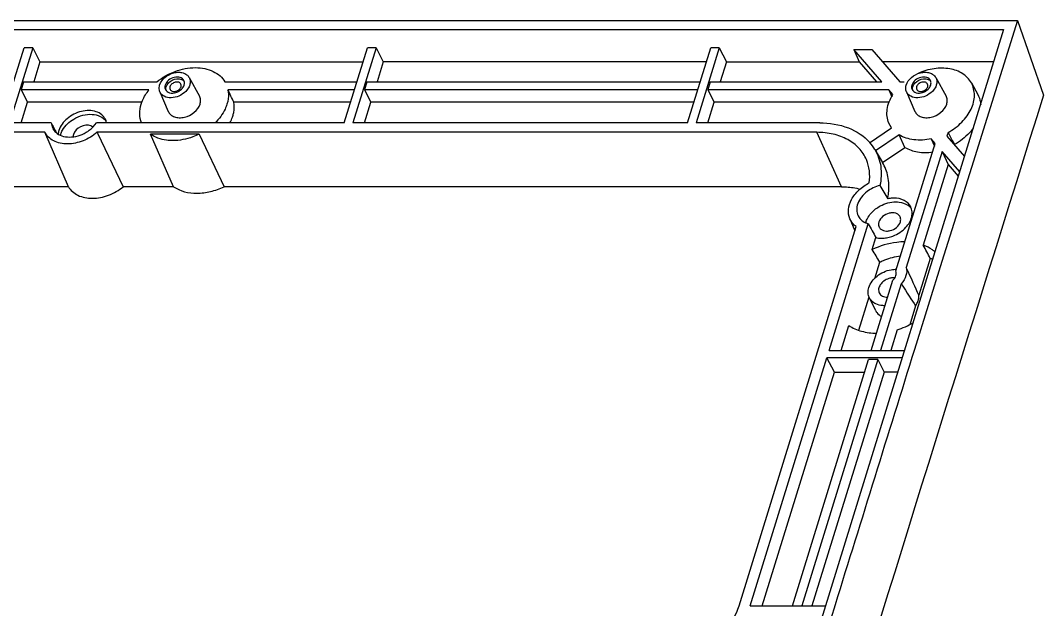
# Model space of a CAD drawing. Extents: x -1094 to 5067, y -562 to 305.
# Drawn here: x 143.8 to 198.7, y -132.7 to -101 of the extents above; entities that cross this region are included whole.
import ezdxf

# ---------------------------------------------------------------- set-up
doc = ezdxf.new("R2010")
doc.units = 0
doc.header["$LTSCALE"] = 1.21
doc.header["$MEASUREMENT"] = 0
doc.layers.get('0').update_dxf_attribs({"linetype": 'CONTINUOUS'})

msp = doc.modelspace()

# ---------------------------------------------------------------- linework, layer by layer
at = {"color": 7, "linetype": 'Continuous'}
for p, q in [((108.971, -101.033), (197.265, -101.033)), ((109.395, -101.523), (196.527, -101.523)), ((196.527, -101.523), (173.628, -175.625)), ((197.265, -101.033), (194.795, -108.921)), ((197.265, -101.033), (198.667, -105.05)), ((142.719, -106.528), (143.965, -102.496)), ((144.426, -102.496), (143.179, -106.528)), ((144.426, -102.496), (143.965, -102.496)), ((144.426, -102.496), (144.812, -103.259)), ((161.14, -106.528), (162.386, -102.496)), ((162.847, -102.496), (161.601, -106.528)), ((162.847, -102.496), (162.386, -102.496)), ((162.847, -102.496), (163.233, -103.259)), ((179.561, -106.528), (180.807, -102.496)), ((181.268, -102.496), (180.022, -106.528)), ((181.268, -102.496), (180.807, -102.496)), ((181.268, -102.496), (181.654, -103.259)), ((188.484, -102.594), (189.451, -102.594)), ((189.992, -104.333), (188.484, -102.594)), ((188.484, -102.594), (188.774, -103.259)), ((189.451, -102.594), (190.959, -104.333)), ((144.812, -103.259), (144.48, -104.333)), ((144.812, -103.259), (162.151, -103.259)), ((163.233, -103.259), (162.901, -104.333)), ((180.572, -103.259), (163.233, -103.259)), ((181.654, -103.259), (181.322, -104.333)), ((181.654, -103.259), (188.774, -103.259)), ((188.774, -103.259), (189.705, -104.333)), ((195.991, -103.259), (190.028, -103.259)), ((152.816, -104.094), (153.37, -105.092)), ((192.882, -104.094), (193.436, -105.092)), ((143.937, -104.333), (143.806, -104.759)), ((143.806, -104.759), (144.143, -105.424)), ((150.662, -104.759), (143.806, -104.759)), ((143.937, -104.333), (151.086, -104.333)), ((154.74, -104.333), (161.819, -104.333)), ((161.687, -104.759), (154.9, -104.759)), ((162.358, -104.333), (162.227, -104.759)), ((180.108, -104.759), (162.227, -104.759)), ((162.227, -104.759), (162.564, -105.424)), ((162.358, -104.333), (180.24, -104.333)), ((180.78, -104.333), (180.648, -104.759)), ((190.36, -104.759), (180.648, -104.759)), ((180.648, -104.759), (180.985, -105.424)), ((180.78, -104.333), (189.992, -104.333)), ((190.581, -105.013), (190.36, -104.759)), ((190.36, -104.759), (190.523, -105.132)), ((190.959, -104.333), (191.194, -104.333)), ((194.793, -104.382), (195.137, -105.003)), ((151.246, -104.864), (151.697, -105.914)), ((191.312, -104.864), (191.763, -105.914)), ((143.801, -106.528), (144.143, -105.424)), ((150.281, -105.424), (144.143, -105.424)), ((161.482, -105.424), (155.218, -105.424)), ((162.223, -106.528), (162.564, -105.424)), ((179.903, -105.424), (162.564, -105.424)), ((180.644, -106.528), (180.985, -105.424)), ((190.383, -105.424), (180.985, -105.424)), ((145.081, -107.038), (117.509, -107.038)), ((145.422, -106.528), (143.179, -106.528)), ((146.342, -109.958), (145.081, -107.038)), ((161.14, -106.528), (147.845, -106.528)), ((147.871, -107.038), (147.894, -107.085)), ((186.496, -107.038), (147.871, -107.038)), ((179.561, -106.528), (161.601, -106.528)), ((186.654, -106.528), (180.022, -106.528)), ((187.831, -109.958), (186.496, -107.038)), ((189.325, -107.596), (190.511, -106.798)), ((190.511, -106.798), (190.371, -106.552)), ((193.543, -107.043), (193.481, -107.242)), ((193.543, -107.043), (193.77, -107.474)), ((147.894, -107.085), (149.279, -109.958)), ((153.358, -107.135), (150.736, -107.135)), ((151.983, -109.958), (150.736, -107.135)), ((153.358, -107.135), (154.691, -109.958)), ((190.92, -107.174), (189.654, -108.027)), ((191.227, -107.846), (190.92, -107.174)), ((192.858, -107.64), (192.638, -107.386)), ((192.638, -107.386), (192.813, -107.786)), ((193.481, -107.242), (194.424, -108.33)), ((193.77, -107.474), (193.884, -107.694)), ((189.615, -107.961), (190.028, -108.662)), ((190.024, -108.656), (191.227, -107.846)), ((190.746, -114.476), (192.858, -107.64)), ((193.227, -108.066), (191.301, -114.297)), ((194.169, -109.153), (193.227, -108.066)), ((193.227, -108.066), (193.552, -108.77)), ((193.552, -108.77), (192.216, -113.092)), ((194.793, -108.921), (193.213, -113.977)), ((193.552, -108.77), (194.094, -109.396)), ((146.342, -109.958), (118.843, -109.958)), ((151.983, -109.958), (149.279, -109.958)), ((187.831, -109.958), (154.691, -109.958)), ((189.885, -109.888), (190.304, -110.605)), ((187.16, -118.748), (189.262, -111.946)), ((188.275, -111.683), (188.548, -112.32)), ((188.715, -111.521), (188.767, -111.61)), ((182.325, -132.457), (188.616, -112.101)), ((189.475, -113.332), (189.673, -112.689)), ((189.607, -114.89), (189.882, -114.001)), ((193.213, -113.977), (191.742, -118.699)), ((192.592, -113.804), (191.98, -115.782)), ((189.426, -118.748), (190.589, -114.982)), ((191.034, -115.162), (189.926, -118.748)), ((188.751, -117.661), (189.306, -115.863)), ((189.668, -116.616), (189.325, -115.917)), ((191.805, -116.349), (191.491, -117.364)), ((187.801, -118.748), (188.218, -117.4)), ((190.811, -117.64), (190.468, -118.748)), ((187.16, -118.748), (191.204, -118.748)), ((182.924, -132.457), (187.039, -119.14)), ((185.189, -132.457), (189.274, -119.237)), ((189.775, -119.237), (185.69, -132.457)), ((191.083, -119.14), (187.039, -119.14)), ((187.444, -119.903), (187.039, -119.14)), ((189.775, -119.237), (189.274, -119.237)), ((189.775, -119.237), (190.112, -119.903)), ((183.565, -132.457), (187.444, -119.903)), ((190.112, -119.903), (186.232, -132.457)), ((187.444, -119.903), (189.069, -119.903)), ((190.847, -119.903), (190.112, -119.903)), ((182.924, -132.457), (186.968, -132.457)), ((187.482, -132.401), (185.572, -138.574))]:
    msp.add_line(p, q, dxfattribs=at)
for centre, radius, start, end in [((152, -104.3), 0.586, 321.2933, 324.404), ((192.066, -104.3), 0.586, 321.2933, 324.404), ((8520.52, -2717.508), 8722.279, 162.5714954, 163.0837617), ((146.892, -107.448), 1.016, 162.8185, 165.8893), ((187.479, -109.22), 2.479, 30.5192, 41.2777), ((187.884, -109.92), 2.486, 11.8277, 30.3944), ((190.117, -112.149), 1.022, 162.8198, 165.5686), ((191.755, -115.92), 2.275, 64.8783, 68.4287), ((190.608, -115.571), 0.723, 90.017, 93.0182), ((190.608, -115.526), 0.679, 83.7346, 90.0399), ((190.287, -115.166), 0.719, 270.0064, 271.8806), ((189.544, -113.524), 4.306, 287.11, 299.6086)]:
    msp.add_arc(centre, radius, start, end, dxfattribs=at)
for centre, major_axis, ratio, start_param, end_param in [((161.092, -122.943), (-21.272, 46.452), 0.040985, -1.202922, -1.187414), ((149.058, -110.96), (-8.375, 15.222), 0.063903, 7.523659, 7.560504), ((192.278, -115.659), (-9.248, 16.339), 0.043723, 1.316824, 1.363321), ((180.338, -94.766), (-30.142, 55.674), 0.028928, -1.935422, -1.921851), ((200.566, -135.986), (-21.018, 37.135), 0.043723, -0.962208, -0.939672), ((180.338, -94.766), (-12.057, 22.27), 0.028928, 3.463296, 3.627303), ((180.338, -94.766), (-12.057, 22.27), 0.028928, -3.57067, -3.406662)]:
    msp.add_ellipse(centre, major_axis=major_axis, ratio=ratio, start_param=start_param, end_param=end_param, dxfattribs=at)
for points, knots in [([(151.086, -104.333), (151.377, -104.093), (152.036, -103.716), (152.952, -103.532), (153.648, -103.598), (154.104, -103.746), (154.482, -103.99), (154.669, -104.213), (154.74, -104.333)], [0, 0, 0, 0, 0.278167, 0.548047, 0.67314, 0.78938, 0.897459, 1, 1, 1, 1]), ([(194.793, -104.382), (194.684, -104.186), (194.337, -103.833), (193.609, -103.58), (192.77, -103.587), (192.208, -103.756), (191.935, -103.878)], [0, 0, 0, 0, 0.21299, 0.449507, 0.71496, 1, 1, 1, 1]), ([(151.235, -104.499), (151.283, -104.344), (151.502, -104.054), (151.896, -103.852), (152.243, -103.803), (152.484, -103.833), (152.687, -103.928), (152.784, -104.035), (152.816, -104.094)], [0, 0, 0, 0, 0.250871, 0.527818, 0.661895, 0.785506, 0.897122, 1, 1, 1, 1]), ([(152.535, -104.257), (152.516, -104.219), (152.458, -104.148), (152.283, -104.058), (152.002, -104.066), (151.706, -104.215), (151.565, -104.4), (151.535, -104.499)], [0, 0, 0, 0, 0.102851, 0.214002, 0.469135, 0.747505, 1, 1, 1, 1]), ([(151.58, -104.593), (151.628, -104.437), (151.89, -104.185), (152.25, -104.135), (152.402, -104.194)], [0, 0, 0, 0, 0.500657, 1, 1, 1, 1]), ([(152.402, -104.194), (152.415, -104.199), (152.465, -104.222), (152.511, -104.256), (152.538, -104.286)], [0, 0, 0, 0, 0.261757, 1, 1, 1, 1]), ([(152.548, -104.499), (152.554, -104.479), (152.572, -104.399), (152.561, -104.311), (152.535, -104.257)], [0, 0, 0, 0, 0.266142, 1, 1, 1, 1]), ([(152.816, -104.094), (152.848, -104.152), (152.888, -104.29), (152.868, -104.431), (152.847, -104.499)], [0, 0, 0, 0, 0.482582, 1, 1, 1, 1]), ([(191.301, -104.499), (191.349, -104.344), (191.568, -104.054), (191.962, -103.852), (192.309, -103.803), (192.551, -103.833), (192.753, -103.928), (192.85, -104.035), (192.882, -104.094)], [0, 0, 0, 0, 0.250871, 0.527818, 0.661895, 0.785506, 0.897122, 1, 1, 1, 1]), ([(192.601, -104.257), (192.582, -104.219), (192.525, -104.148), (192.349, -104.058), (192.068, -104.066), (191.773, -104.215), (191.631, -104.4), (191.601, -104.499)], [0, 0, 0, 0, 0.102851, 0.214002, 0.469135, 0.747505, 1, 1, 1, 1]), ([(191.646, -104.593), (191.695, -104.437), (191.956, -104.185), (192.316, -104.135), (192.468, -104.194)], [0, 0, 0, 0, 0.500657, 1, 1, 1, 1]), ([(192.468, -104.194), (192.481, -104.199), (192.531, -104.222), (192.577, -104.256), (192.604, -104.286)], [0, 0, 0, 0, 0.261757, 1, 1, 1, 1]), ([(192.614, -104.499), (192.62, -104.479), (192.639, -104.399), (192.628, -104.311), (192.601, -104.257)], [0, 0, 0, 0, 0.266142, 1, 1, 1, 1]), ([(192.882, -104.094), (192.915, -104.152), (192.954, -104.29), (192.934, -104.431), (192.913, -104.499)], [0, 0, 0, 0, 0.482582, 1, 1, 1, 1]), ([(150.242, -105.525), (150.262, -105.458), (150.364, -105.184), (150.522, -104.932), (150.662, -104.759)], [0, 0, 0, 0, 0.238722, 1, 1, 1, 1]), ([(151.246, -104.864), (151.234, -104.837), (151.197, -104.719), (151.208, -104.589), (151.235, -104.499)], [0, 0, 0, 0, 0.240745, 1, 1, 1, 1]), ([(152.638, -104.838), (152.535, -104.943), (152.285, -105.112), (151.868, -105.212), (151.474, -105.147), (151.289, -104.965), (151.246, -104.864)], [0, 0, 0, 0, 0.277966, 0.552022, 0.793061, 1, 1, 1, 1]), ([(151.535, -104.499), (151.528, -104.52), (151.51, -104.6), (151.521, -104.688), (151.547, -104.742)], [0, 0, 0, 0, 0.266142, 1, 1, 1, 1]), ([(151.547, -104.742), (151.567, -104.782), (151.631, -104.858), (151.825, -104.947), (152.001, -104.932), (152.11, -104.898)], [0, 0, 0, 0, 0.21713, 0.453913, 1, 1, 1, 1]), ([(151.788, -104.593), (151.784, -104.605), (151.773, -104.652), (151.779, -104.704), (151.795, -104.736)], [0, 0, 0, 0, 0.265722, 1, 1, 1, 1]), ([(152.379, -104.449), (152.356, -104.404), (152.253, -104.329), (152.064, -104.337), (151.889, -104.425), (151.806, -104.534), (151.788, -104.593)], [0, 0, 0, 0, 0.210577, 0.466786, 0.746326, 1, 1, 1, 1]), ([(151.795, -104.736), (151.818, -104.782), (151.92, -104.856), (152.109, -104.848), (152.285, -104.761), (152.368, -104.651), (152.386, -104.593)], [0, 0, 0, 0, 0.210577, 0.466786, 0.746326, 1, 1, 1, 1]), ([(152.11, -104.898), (152.144, -104.887), (152.274, -104.836), (152.391, -104.747), (152.457, -104.666)], [0, 0, 0, 0, 0.255451, 1, 1, 1, 1]), ([(152.386, -104.593), (152.39, -104.58), (152.401, -104.533), (152.394, -104.481), (152.379, -104.449)], [0, 0, 0, 0, 0.265722, 1, 1, 1, 1]), ([(152.476, -104.641), (152.484, -104.629), (152.513, -104.585), (152.536, -104.537), (152.548, -104.499)], [0, 0, 0, 0, 0.260848, 1, 1, 1, 1]), ([(152.847, -104.499), (152.838, -104.529), (152.789, -104.654), (152.709, -104.765), (152.638, -104.838)], [0, 0, 0, 0, 0.235693, 1, 1, 1, 1]), ([(154.9, -104.759), (154.912, -104.819), (154.943, -105.076), (154.905, -105.338), (154.847, -105.525)], [0, 0, 0, 0, 0.240836, 1, 1, 1, 1]), ([(191.312, -104.864), (191.3, -104.837), (191.263, -104.719), (191.274, -104.589), (191.301, -104.499)], [0, 0, 0, 0, 0.240745, 1, 1, 1, 1]), ([(192.704, -104.838), (192.601, -104.943), (192.351, -105.112), (191.934, -105.212), (191.54, -105.147), (191.355, -104.965), (191.312, -104.864)], [0, 0, 0, 0, 0.277966, 0.552022, 0.793061, 1, 1, 1, 1]), ([(191.601, -104.499), (191.594, -104.52), (191.576, -104.6), (191.587, -104.688), (191.614, -104.742)], [0, 0, 0, 0, 0.266142, 1, 1, 1, 1]), ([(191.614, -104.742), (191.634, -104.782), (191.697, -104.858), (191.891, -104.947), (192.067, -104.932), (192.176, -104.898)], [0, 0, 0, 0, 0.21713, 0.453913, 1, 1, 1, 1]), ([(191.854, -104.593), (191.85, -104.605), (191.839, -104.652), (191.846, -104.704), (191.861, -104.736)], [0, 0, 0, 0, 0.265722, 1, 1, 1, 1]), ([(192.445, -104.449), (192.422, -104.404), (192.319, -104.329), (192.13, -104.337), (191.955, -104.425), (191.872, -104.534), (191.854, -104.593)], [0, 0, 0, 0, 0.210577, 0.466786, 0.746326, 1, 1, 1, 1]), ([(191.861, -104.736), (191.884, -104.782), (191.987, -104.856), (192.176, -104.848), (192.351, -104.761), (192.434, -104.651), (192.452, -104.593)], [0, 0, 0, 0, 0.210577, 0.466786, 0.746326, 1, 1, 1, 1]), ([(192.176, -104.898), (192.21, -104.887), (192.34, -104.836), (192.458, -104.747), (192.523, -104.666)], [0, 0, 0, 0, 0.255451, 1, 1, 1, 1]), ([(192.452, -104.593), (192.456, -104.58), (192.467, -104.533), (192.46, -104.481), (192.445, -104.449)], [0, 0, 0, 0, 0.265722, 1, 1, 1, 1]), ([(192.542, -104.641), (192.55, -104.629), (192.579, -104.585), (192.602, -104.537), (192.614, -104.499)], [0, 0, 0, 0, 0.260848, 1, 1, 1, 1]), ([(192.913, -104.499), (192.904, -104.529), (192.855, -104.654), (192.775, -104.765), (192.704, -104.838)], [0, 0, 0, 0, 0.235693, 1, 1, 1, 1]), ([(193.543, -107.043), (193.813, -106.894), (194.298, -106.534), (194.809, -105.84), (195.019, -105.077), (194.904, -104.582), (194.793, -104.382)], [0, 0, 0, 0, 0.287123, 0.552359, 0.787162, 1, 1, 1, 1]), ([(153.403, -105.525), (153.426, -105.452), (153.447, -105.302), (153.405, -105.155), (153.37, -105.092)], [0, 0, 0, 0, 0.517439, 1, 1, 1, 1]), ([(190.371, -106.552), (190.272, -106.322), (190.215, -105.76), (190.429, -105.252), (190.581, -105.013)], [0, 0, 0, 0, 0.469544, 1, 1, 1, 1]), ([(193.47, -105.525), (193.492, -105.452), (193.513, -105.302), (193.471, -105.155), (193.436, -105.092)], [0, 0, 0, 0, 0.517439, 1, 1, 1, 1]), ([(195.137, -105.003), (195.207, -105.128), (195.272, -105.314), (195.296, -105.506), (195.3, -105.555)], [0, 0, 0, 0, 0.745325, 1, 1, 1, 1]), ([(148.323, -106.34), (148.276, -106.245), (148.132, -106.068), (147.816, -105.906), (147.435, -105.85), (146.882, -105.92), (146.25, -106.236), (145.899, -106.697), (145.822, -106.946)], [0, 0, 0, 0, 0.102639, 0.213536, 0.336548, 0.470452, 0.748181, 1, 1, 1, 1]), ([(150.258, -106.532), (150.198, -106.379), (150.133, -106.036), (150.19, -105.693), (150.242, -105.525)], [0, 0, 0, 0, 0.483146, 1, 1, 1, 1]), ([(151.697, -105.914), (151.726, -105.98), (151.819, -106.106), (152.031, -106.224), (152.291, -106.268), (152.67, -106.226), (153.107, -106.013), (153.351, -105.696), (153.403, -105.525)], [0, 0, 0, 0, 0.102468, 0.212657, 0.335049, 0.468751, 0.747192, 1, 1, 1, 1]), ([(154.847, -105.525), (154.819, -105.615), (154.673, -105.988), (154.426, -106.318), (154.208, -106.532)], [0, 0, 0, 0, 0.235687, 1, 1, 1, 1]), ([(155.16, -106.162), (155.179, -106.1), (155.24, -105.86), (155.249, -105.604), (155.218, -105.424)], [0, 0, 0, 0, 0.261799, 1, 1, 1, 1]), ([(191.763, -105.914), (191.792, -105.98), (191.885, -106.106), (192.097, -106.224), (192.357, -106.268), (192.737, -106.226), (193.173, -106.013), (193.417, -105.696), (193.47, -105.525)], [0, 0, 0, 0, 0.102468, 0.212657, 0.335049, 0.468751, 0.747192, 1, 1, 1, 1]), ([(145.921, -107.148), (145.946, -107.067), (146.096, -106.731), (146.382, -106.467), (146.624, -106.325)], [0, 0, 0, 0, 0.231073, 1, 1, 1, 1]), ([(146.624, -106.325), (146.776, -106.236), (147.097, -106.102), (147.593, -106.046), (148.043, -106.144), (148.277, -106.325), (148.356, -106.432)], [0, 0, 0, 0, 0.281103, 0.548118, 0.787665, 1, 1, 1, 1]), ([(155.006, -106.528), (155.022, -106.498), (155.082, -106.38), (155.131, -106.256), (155.16, -106.162)], [0, 0, 0, 0, 0.256039, 1, 1, 1, 1]), ([(147.871, -107.038), (147.653, -107.232), (147.146, -107.537), (146.322, -107.713), (145.656, -107.588), (145.264, -107.314), (145.13, -107.133), (145.081, -107.038)], [0, 0, 0, 0, 0.278687, 0.55014, 0.789943, 0.897583, 1, 1, 1, 1]), ([(145.658, -107.038), (145.75, -107.122), (145.99, -107.256), (146.411, -107.313), (146.865, -107.244), (147.156, -107.119), (147.294, -107.038)], [0, 0, 0, 0, 0.216148, 0.458335, 0.723625, 1, 1, 1, 1]), ([(147.55, -106.696), (147.377, -106.627), (146.966, -106.683), (146.667, -106.969), (146.612, -107.148)], [0, 0, 0, 0, 0.498864, 1, 1, 1, 1]), ([(147.294, -107.038), (147.35, -107.005), (147.56, -106.866), (147.742, -106.683), (147.845, -106.528)], [0, 0, 0, 0, 0.259402, 1, 1, 1, 1]), ([(189.163, -108.504), (189.067, -108.281), (188.786, -107.856), (188.158, -107.384), (187.371, -107.097), (186.795, -107.038), (186.496, -107.038)], [0, 0, 0, 0, 0.226992, 0.464609, 0.721392, 1, 1, 1, 1]), ([(186.654, -106.528), (187.177, -106.528), (188.175, -106.678), (189.038, -107.237), (189.343, -107.584)], [0, 0, 0, 0, 0.5313, 1, 1, 1, 1]), ([(194.893, -106.815), (194.829, -106.902), (194.544, -107.249), (194.181, -107.528), (193.884, -107.694)], [0, 0, 0, 0, 0.241069, 1, 1, 1, 1]), ([(151.939, -107.483), (151.826, -107.483), (151.406, -107.458), (150.985, -107.315), (150.736, -107.135)], [0, 0, 0, 0, 0.269946, 1, 1, 1, 1]), ([(153.358, -107.135), (153.245, -107.191), (152.796, -107.385), (152.303, -107.483), (151.939, -107.483)], [0, 0, 0, 0, 0.257334, 1, 1, 1, 1]), ([(192.638, -107.386), (192.334, -107.453), (191.737, -107.496), (191.155, -107.318), (190.92, -107.174)], [0, 0, 0, 0, 0.530379, 1, 1, 1, 1]), ([(189.615, -107.961), (189.778, -108.238), (189.998, -108.882), (189.957, -109.556), (189.885, -109.888)], [0, 0, 0, 0, 0.486238, 1, 1, 1, 1]), ([(191.227, -107.846), (191.435, -107.97), (191.934, -108.136), (192.454, -108.129), (192.722, -108.091)], [0, 0, 0, 0, 0.472612, 1, 1, 1, 1]), ([(189.309, -109.749), (189.341, -109.536), (189.353, -109.109), (189.244, -108.694), (189.163, -108.504)], [0, 0, 0, 0, 0.510871, 1, 1, 1, 1]), ([(188.275, -111.683), (188.208, -111.528), (188.158, -111.156), (188.348, -110.605), (188.744, -110.108), (189.108, -109.854), (189.309, -109.749)], [0, 0, 0, 0, 0.212709, 0.449287, 0.714933, 1, 1, 1, 1]), ([(190.304, -110.605), (190.325, -110.503), (190.391, -110.109), (190.378, -109.7), (190.317, -109.41)], [0, 0, 0, 0, 0.25934, 1, 1, 1, 1]), ([(146.342, -109.958), (146.398, -110.055), (146.548, -110.236), (146.965, -110.509), (147.656, -110.633), (148.514, -110.458), (149.046, -110.153), (149.279, -109.958)], [0, 0, 0, 0, 0.102647, 0.210805, 0.45095, 0.721397, 1, 1, 1, 1]), ([(151.983, -109.958), (152.339, -110.202), (153.052, -110.364), (153.98, -110.241), (154.459, -110.07), (154.691, -109.958)], [0, 0, 0, 0, 0.461191, 0.72495, 1, 1, 1, 1]), ([(187.831, -109.958), (187.917, -109.958), (188.25, -109.968), (188.582, -110.021), (188.82, -110.088)], [0, 0, 0, 0, 0.258298, 1, 1, 1, 1]), ([(189.197, -110.22), (189.085, -110.306), (188.887, -110.498), (188.687, -110.839), (188.615, -111.195), (188.667, -111.424), (188.715, -111.521)], [0, 0, 0, 0, 0.284973, 0.546821, 0.782407, 1, 1, 1, 1]), ([(189.655, -111.152), (189.733, -111.092), (190.058, -110.882), (190.451, -110.77), (190.74, -110.77)], [0, 0, 0, 0, 0.255006, 1, 1, 1, 1]), ([(190.641, -110.568), (190.613, -110.568), (190.5, -110.572), (190.387, -110.587), (190.304, -110.605)], [0, 0, 0, 0, 0.244775, 1, 1, 1, 1]), ([(191.542, -111.04), (191.47, -110.893), (191.192, -110.632), (190.83, -110.568), (190.641, -110.568)], [0, 0, 0, 0, 0.463593, 1, 1, 1, 1]), ([(190.74, -110.77), (190.8, -110.77), (191.021, -110.784), (191.244, -110.855), (191.379, -110.946)], [0, 0, 0, 0, 0.268676, 1, 1, 1, 1]), ([(189.14, -111.847), (189.16, -111.783), (189.273, -111.513), (189.478, -111.288), (189.655, -111.152)], [0, 0, 0, 0, 0.232977, 1, 1, 1, 1]), ([(190.968, -111.572), (190.947, -111.529), (190.881, -111.449), (190.737, -111.375), (190.564, -111.35), (190.313, -111.381), (190.026, -111.525), (189.866, -111.735), (189.831, -111.847)], [0, 0, 0, 0, 0.102603, 0.213486, 0.336503, 0.470415, 0.748114, 1, 1, 1, 1]), ([(191.285, -112.134), (191.428, -111.977), (191.595, -111.7), (191.631, -111.301), (191.581, -111.119), (191.542, -111.04)], [0, 0, 0, 0, 0.536966, 0.775128, 1, 1, 1, 1]), ([(191.379, -110.946), (191.397, -110.959), (191.468, -111.01), (191.53, -111.073), (191.569, -111.125)], [0, 0, 0, 0, 0.256145, 1, 1, 1, 1]), ([(188.616, -112.101), (188.578, -112.074), (188.437, -111.959), (188.328, -111.807), (188.275, -111.683)], [0, 0, 0, 0, 0.257217, 1, 1, 1, 1]), ([(188.767, -111.61), (188.822, -111.691), (188.972, -111.835), (189.161, -111.917), (189.262, -111.946)], [0, 0, 0, 0, 0.479941, 1, 1, 1, 1]), ([(189.831, -111.847), (189.824, -111.871), (189.803, -111.962), (189.816, -112.061), (189.846, -112.123)], [0, 0, 0, 0, 0.266142, 1, 1, 1, 1]), ([(189.846, -112.123), (189.867, -112.166), (189.933, -112.246), (190.076, -112.32), (190.25, -112.345), (190.501, -112.314), (190.788, -112.17), (190.948, -111.96), (190.983, -111.847)], [0, 0, 0, 0, 0.102603, 0.213486, 0.336503, 0.470415, 0.748114, 1, 1, 1, 1]), ([(190.983, -111.847), (190.99, -111.824), (191.011, -111.733), (190.998, -111.633), (190.968, -111.572)], [0, 0, 0, 0, 0.266142, 1, 1, 1, 1]), ([(190.312, -112.686), (190.405, -112.667), (190.766, -112.559), (191.096, -112.343), (191.285, -112.134)], [0, 0, 0, 0, 0.251769, 1, 1, 1, 1]), ([(191.227, -112.919), (191.081, -112.917), (190.478, -112.952), (189.886, -113.133), (189.475, -113.332)], [0, 0, 0, 0, 0.241709, 1, 1, 1, 1]), ([(189.673, -112.689), (189.697, -112.695), (189.797, -112.715), (189.898, -112.723), (189.975, -112.723)], [0, 0, 0, 0, 0.243126, 1, 1, 1, 1]), ([(189.975, -112.723), (190.003, -112.723), (190.116, -112.719), (190.228, -112.704), (190.312, -112.686)], [0, 0, 0, 0, 0.244775, 1, 1, 1, 1]), ([(192.847, -113.464), (192.802, -113.425), (192.61, -113.273), (192.39, -113.158), (192.216, -113.092)], [0, 0, 0, 0, 0.242314, 1, 1, 1, 1]), ([(189.882, -114.001), (189.971, -113.96), (190.328, -113.808), (190.707, -113.705), (190.994, -113.661)], [0, 0, 0, 0, 0.253217, 1, 1, 1, 1]), ([(189.296, -115.366), (189.37, -115.127), (189.717, -114.687), (190.215, -114.462), (190.485, -114.412)], [0, 0, 0, 0, 0.47686, 1, 1, 1, 1]), ([(190.589, -114.982), (190.658, -114.911), (190.765, -114.753), (190.773, -114.556), (190.746, -114.476)], [0, 0, 0, 0, 0.540013, 1, 1, 1, 1]), ([(191.301, -114.297), (191.339, -114.436), (191.317, -114.766), (191.145, -115.037), (191.034, -115.162)], [0, 0, 0, 0, 0.463671, 1, 1, 1, 1]), ([(190.361, -114.887), (190.268, -114.917), (190.096, -115.004), (189.901, -115.199), (189.8, -115.432), (189.821, -115.594), (189.853, -115.658)], [0, 0, 0, 0, 0.283504, 0.553165, 0.790922, 1, 1, 1, 1]), ([(189.325, -115.917), (189.285, -115.836), (189.239, -115.648), (189.267, -115.459), (189.296, -115.366)], [0, 0, 0, 0, 0.482558, 1, 1, 1, 1]), ([(189.853, -115.658), (189.887, -115.729), (190.021, -115.854), (190.196, -115.885), (190.287, -115.885)], [0, 0, 0, 0, 0.463516, 1, 1, 1, 1]), ([(191.942, -116.066), (191.949, -116.042), (191.974, -115.95), (191.983, -115.853), (191.98, -115.782)], [0, 0, 0, 0, 0.259109, 1, 1, 1, 1]), ([(189.675, -116.248), (189.636, -116.23), (189.494, -116.151), (189.378, -116.024), (189.325, -115.917)], [0, 0, 0, 0, 0.263333, 1, 1, 1, 1]), ([(190.168, -116.345), (190.124, -116.346), (189.956, -116.341), (189.787, -116.301), (189.675, -116.248)], [0, 0, 0, 0, 0.264562, 1, 1, 1, 1]), ([(191.805, -116.349), (191.82, -116.326), (191.876, -116.237), (191.919, -116.14), (191.942, -116.066)], [0, 0, 0, 0, 0.259107, 1, 1, 1, 1]), ([(189.668, -116.616), (189.684, -116.649), (189.761, -116.777), (189.882, -116.877), (189.982, -116.93)], [0, 0, 0, 0, 0.243858, 1, 1, 1, 1]), ([(188.218, -117.4), (188.423, -117.542), (188.913, -117.757), (189.44, -117.816), (189.714, -117.814)], [0, 0, 0, 0, 0.475672, 1, 1, 1, 1]), ([(177.673, -135.59), (178.174, -135.59), (178.939, -135.459), (179.892, -135.077), (181.16, -134.353), (182.047, -133.358), (182.325, -132.457)], [0, 0, 0, 0, 0.254733, 0.387285, 0.51995, 1, 1, 1, 1])]:
    msp.add_open_spline(points, degree=3, knots=knots, dxfattribs=at)
for points in [[(151.566, -104.744), (151.559, -104.694), (151.565, -104.641), (151.58, -104.593)], [(191.632, -104.744), (191.625, -104.694), (191.631, -104.641), (191.646, -104.593)], [(148.384, -106.522), (148.372, -106.459), (148.351, -106.397), (148.323, -106.34)], [(145.422, -106.528), (145.427, -106.629), (145.452, -106.731), (145.496, -106.821)], [(145.496, -106.821), (145.536, -106.902), (145.592, -106.976), (145.658, -107.038)], [(145.822, -106.946), (145.804, -107.003), (145.791, -107.063), (145.785, -107.123)], [(147.654, -106.756), (147.623, -106.731), (147.587, -106.711), (147.55, -106.696)], [(146.612, -107.148), (146.599, -107.19), (146.592, -107.234), (146.593, -107.278)], [(189.885, -109.888), (189.638, -109.949), (189.399, -110.065), (189.197, -110.22)], [(190.485, -114.412), (190.58, -114.394), (190.677, -114.386), (190.773, -114.387)], [(190.57, -114.848), (190.499, -114.852), (190.428, -114.866), (190.361, -114.887)], [(191.74, -118.699), (190.317, -123.265), (188.898, -127.832), (187.482, -132.401)]]:
    msp.add_open_spline(points, degree=3, dxfattribs=at)

doc.saveas('drawing.dxf')
